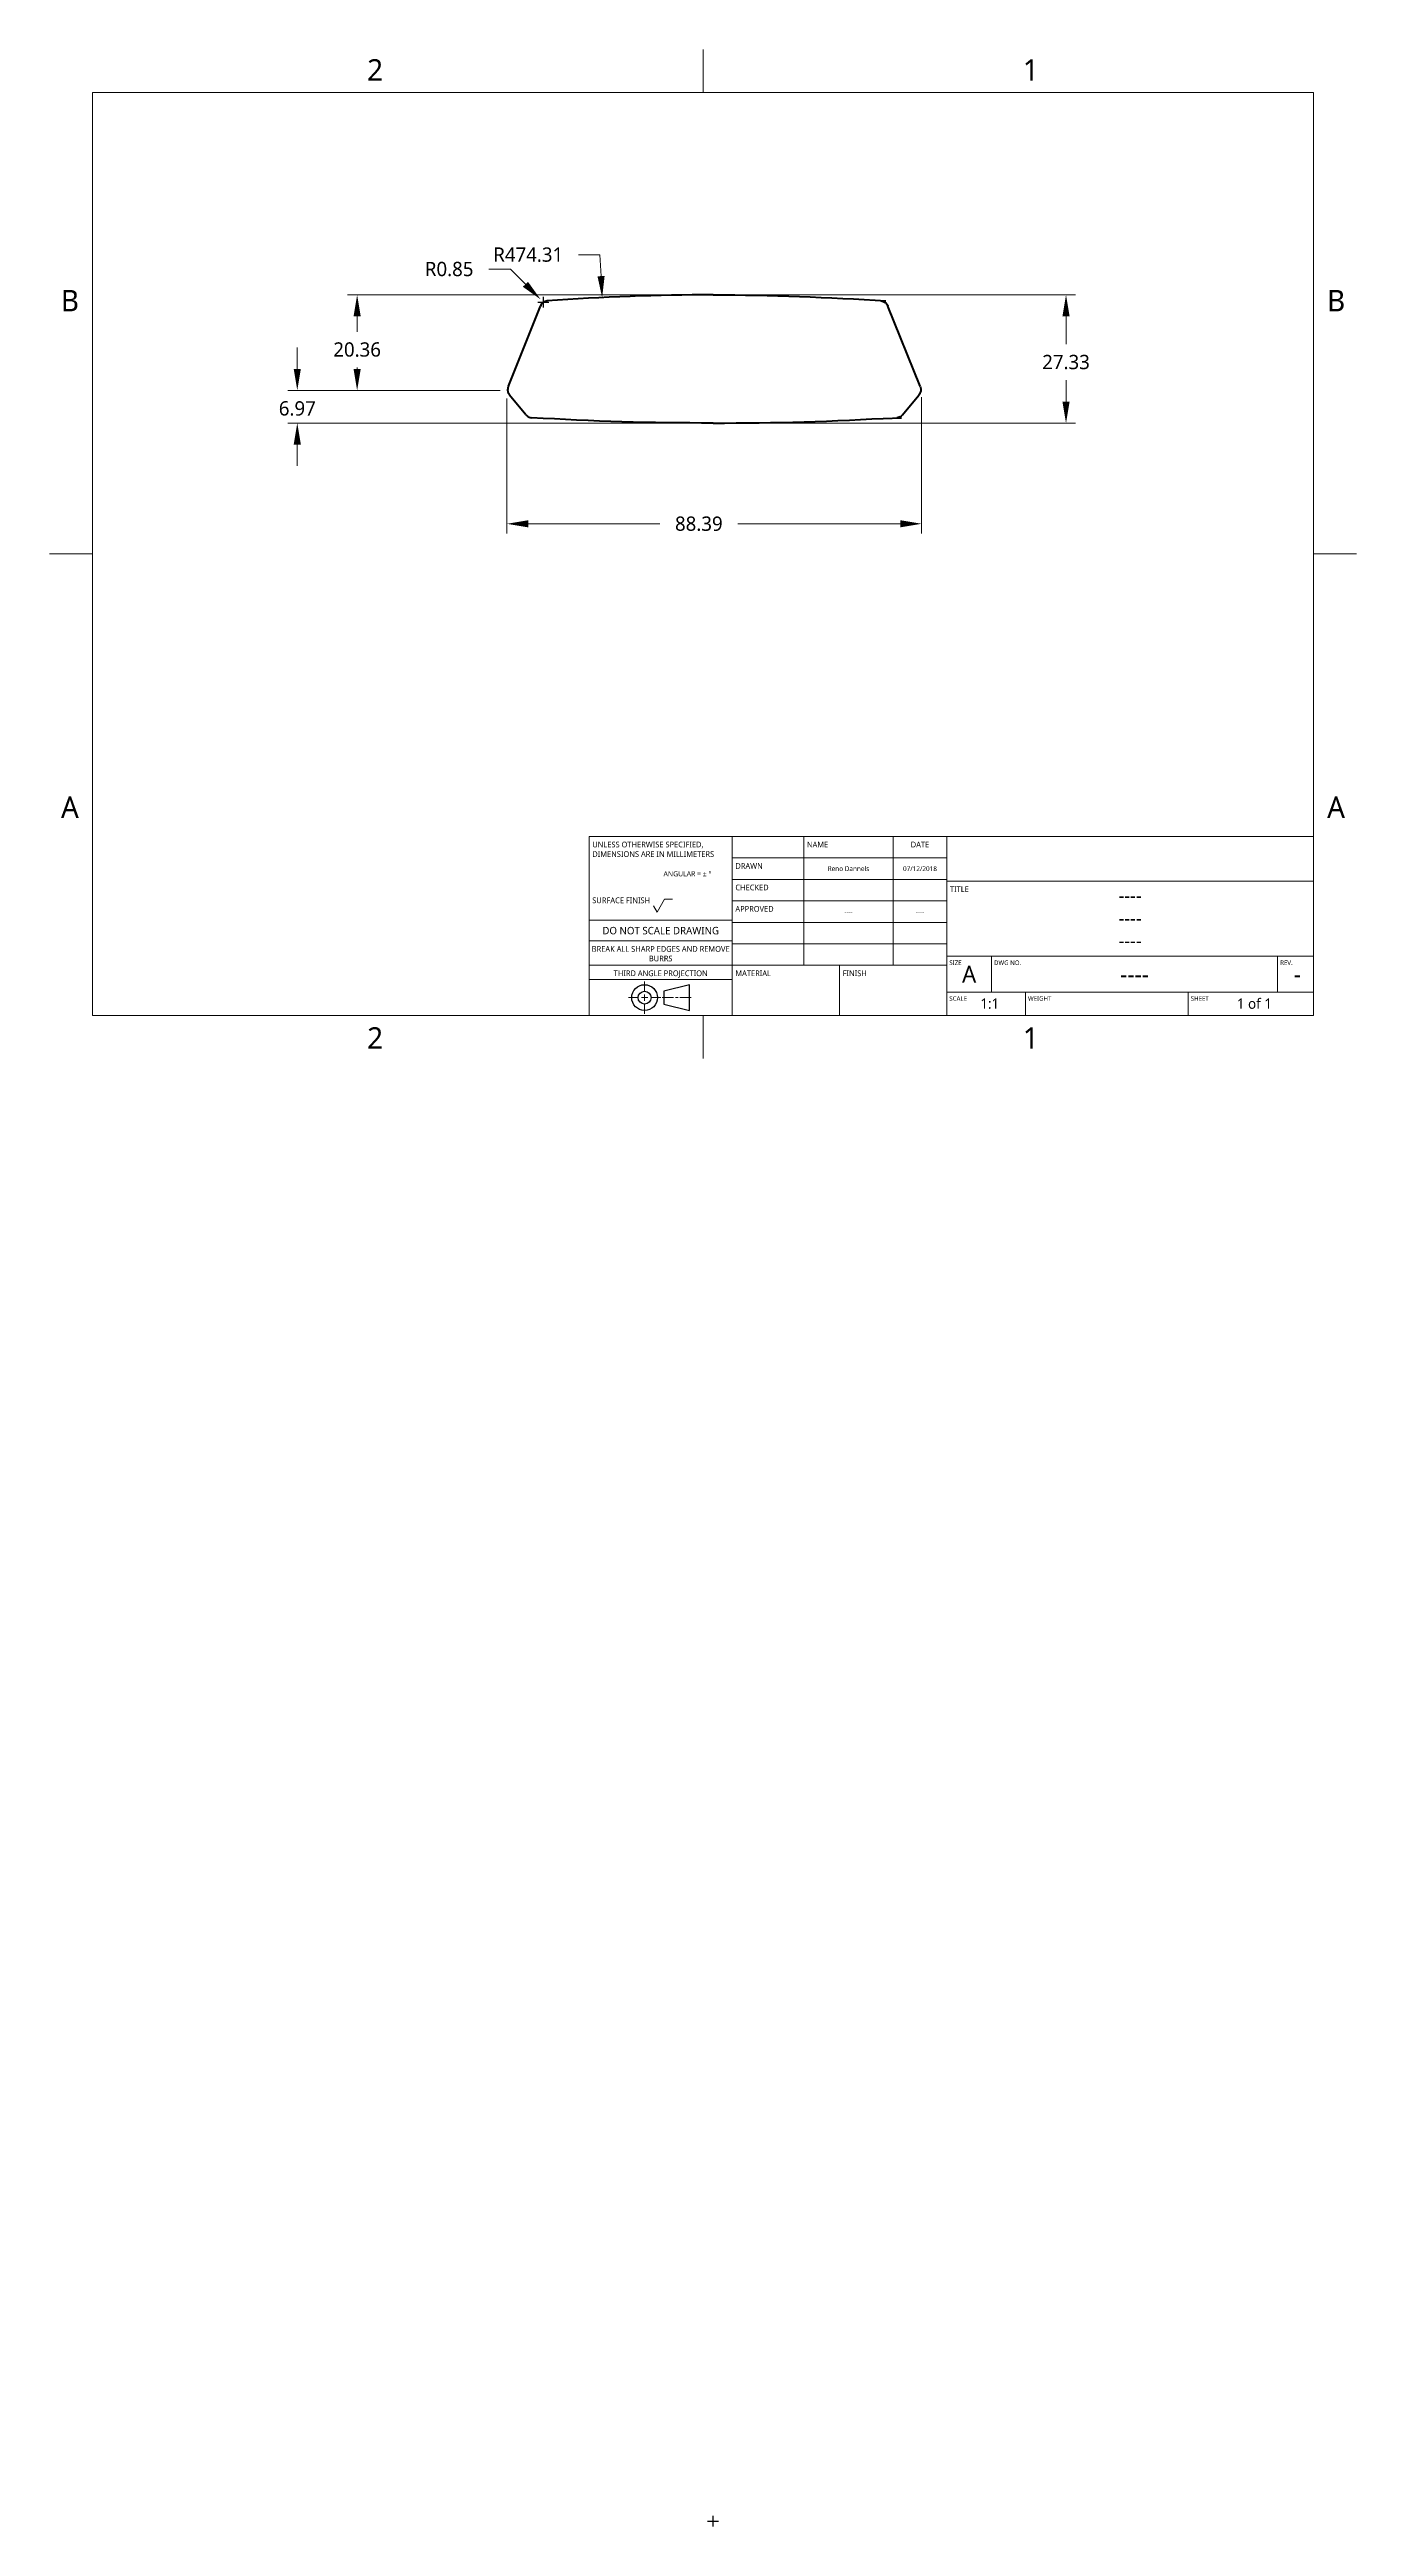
# Model space of a CAD drawing. Header units: millimetres. Extents: x 0 to 11, y -12.3 to 8.5.
import ezdxf

# ---------------------------------------------------------------- set-up
doc = ezdxf.new("R2010")
doc.units = ezdxf.units.MM
doc.header["$LTSCALE"] = 0.5
doc.header["$MEASUREMENT"] = 0
for name, color, linetype, lineweight in [('BORDER_FRAME', 7, 'Continuous', 15), ('BORDER_ZONES', 7, 'Continuous', 15), ('TITLE_BLOCK', 7, 'Continuous', 15), ('Visible', 7, 'Continuous', 40)]:
    doc.layers.add(name, color=color, linetype=linetype, lineweight=lineweight)
doc.styles.add('Onshape-Standard', font='NotoSans-Regular.ttf', dxfattribs={"height": 0.12})
doc.styles.add('Onshape-Standard-Dimension', font='')
doc.styles.add('Onshape-Standard-Fields', font='')
doc.styles.get('Onshape-Standard-Dimension').set_extended_font_data('Noto Sans')
doc.styles.get('Onshape-Standard-Fields').set_extended_font_data('Noto Sans')
doc.dimstyles.new('Onshape-Standard', dxfattribs={"dimtxt": 0.12, "dimasz": 0.18, "dimexe": 0.08, "dimexo": 0.0625, "dimgap": 0.09, "dimtad": 0, "dimtih": 1, "dimtoh": 1, "dimlfac": 25.4, "dimzin": 11, "dimdsep": 46, "dimtxsty": 'Onshape-Standard-Dimension', "dimcen": 0.09, "dimclrd": 7, "dimclre": 7, "dimclrt": 7, "dimadec": 1, "dimazin": 0, "dimtfac": 1, "dimtofl": 0, "dimtmove": 0, "dimatfit": 3, "dimfxl": 1, "dimtolj": 1, "dimtzin": 11, "dimlwd": 13, "dimlwe": 13, "dimarcsym": 1})

# ---------------------------------------------------------------- blocks, each defined once
blk = doc.blocks.new('*D4')
at = {"color": 7, "lineweight": 13}
for p, q in [((5.647, 6.424), (8.625, 6.424)), ((8.545, 6.244), (8.545, 6.009)), ((8.545, 5.528), (8.545, 5.709)), ((5.695, 5.348), (8.625, 5.348))]:
    blk.add_line(p, q, dxfattribs=at)
at = {"color": 7}
for points in [[(8.575, 6.244), (8.515, 6.244), (8.545, 6.424)], [(8.515, 5.528), (8.575, 5.528), (8.545, 5.348)]]:
    blk.add_solid(points, dxfattribs=at)
at = {"layer": 'Defpoints', "color": 0}
for p in [(5.585, 6.424), (5.633, 5.348), (8.545, 5.348)]:
    blk.add_point(p, dxfattribs=at)
at = {"color": 7, "insert": (8.545, 5.859), "char_height": 0.12, "attachment_point": 5, "style": 'Onshape-Standard-Dimension'}
blk.add_mtext('\\A1;27.33', dxfattribs=at)
blk = doc.blocks.new('*D5')
at = {"color": 7, "lineweight": 13}
for p, q in [((3.855, 5.555), (3.855, 4.423)), ((7.334, 5.564), (7.334, 4.423)), ((4.035, 4.503), (5.138, 4.503)), ((7.154, 4.503), (5.792, 4.503))]:
    blk.add_line(p, q, dxfattribs=at)
at = {"color": 7}
for points in [[(4.035, 4.533), (4.035, 4.473), (3.855, 4.503)], [(7.154, 4.473), (7.154, 4.533), (7.334, 4.503)]]:
    blk.add_solid(points, dxfattribs=at)
at = {"layer": 'Defpoints', "color": 0}
for p in [(3.855, 5.617), (7.334, 5.627), (7.334, 4.503)]:
    blk.add_point(p, dxfattribs=at)
at = {"color": 7, "insert": (5.465, 4.503), "char_height": 0.12, "attachment_point": 5, "style": 'Onshape-Standard-Dimension'}
blk.add_mtext('\\A1;88.39', dxfattribs=at)
blk = doc.blocks.new('*D6')
at = {"color": 7, "lineweight": 13}
for p, q in [((2.097, 5.802), (2.097, 5.982)), ((3.799, 5.622), (2.017, 5.622)), ((5.57, 5.348), (2.017, 5.348)), ((2.097, 5.168), (2.097, 4.988))]:
    blk.add_line(p, q, dxfattribs=at)
at = {"color": 7}
for points in [[(2.067, 5.802), (2.127, 5.802), (2.097, 5.622)], [(2.127, 5.168), (2.067, 5.168), (2.097, 5.348)]]:
    blk.add_solid(points, dxfattribs=at)
at = {"layer": 'Defpoints', "color": 0}
for p in [(2.097, 5.622), (3.861, 5.622), (5.633, 5.348)]:
    blk.add_point(p, dxfattribs=at)
at = {"color": 7, "insert": (2.097, 5.47), "char_height": 0.12, "attachment_point": 5, "style": 'Onshape-Standard-Dimension'}
blk.add_mtext('\\A1;6.97', dxfattribs=at)
blk = doc.blocks.new('*D7')
at = {"color": 7, "lineweight": 13}
for p, q in [((5.522, 6.424), (2.519, 6.424)), ((2.599, 6.244), (2.599, 6.114)), ((3.799, 5.622), (2.519, 5.622)), ((2.599, 5.802), (2.599, 5.814))]:
    blk.add_line(p, q, dxfattribs=at)
at = {"color": 7}
for points in [[(2.629, 6.244), (2.569, 6.244), (2.599, 6.424)], [(2.569, 5.802), (2.629, 5.802), (2.599, 5.622)]]:
    blk.add_solid(points, dxfattribs=at)
at = {"layer": 'Defpoints', "color": 0}
for p in [(2.599, 6.424), (5.585, 6.424), (3.861, 5.622)]:
    blk.add_point(p, dxfattribs=at)
at = {"color": 7, "insert": (2.599, 5.964), "char_height": 0.12, "attachment_point": 5, "style": 'Onshape-Standard-Dimension'}
blk.add_mtext('\\A1;20.36', dxfattribs=at)
blk = doc.blocks.new('*D8')
at = {"color": 7, "lineweight": 13}
for p, q in [((4.456, 6.76), (4.636, 6.76)), ((4.636, 6.76), (4.645, 6.58))]:
    blk.add_line(p, q, dxfattribs=at)
at = {"color": 7}
for p, q in [((5.539, -12.25), (5.629, -12.25)), ((5.584, -12.295), (5.584, -12.205))]:
    blk.add_line(p, q, dxfattribs=at)
blk.add_solid([(4.615, 6.579), (4.675, 6.582), (4.654, 6.401)], dxfattribs=at)
at = {"layer": 'Defpoints', "color": 0}
for p in [(4.654, 6.401), (5.584, -12.25)]:
    blk.add_point(p, dxfattribs=at)
at = {"color": 7, "insert": (4.034, 6.76), "char_height": 0.12, "attachment_point": 5, "style": 'Onshape-Standard-Dimension'}
blk.add_mtext('\\A1;R474.31', dxfattribs=at)
blk = doc.blocks.new('*D9')
at = {"color": 7, "lineweight": 13}
for p, q in [((3.704, 6.639), (3.884, 6.639)), ((3.884, 6.639), (4.011, 6.512))]:
    blk.add_line(p, q, dxfattribs=at)
at = {"color": 7}
for p, q in [((4.116, 6.361), (4.206, 6.361)), ((4.161, 6.316), (4.161, 6.406))]:
    blk.add_line(p, q, dxfattribs=at)
blk.add_solid([(3.989, 6.491), (4.032, 6.533), (4.138, 6.385)], dxfattribs=at)
at = {"layer": 'Defpoints', "color": 0}
for p in [(4.138, 6.385), (4.161, 6.361)]:
    blk.add_point(p, dxfattribs=at)
at = {"color": 7, "insert": (3.371, 6.639), "char_height": 0.12, "attachment_point": 5, "style": 'Onshape-Standard-Dimension'}
blk.add_mtext('\\A1;R0.85', dxfattribs=at)

msp = doc.modelspace()

# ---------------------------------------------------------------- linework, layer by layer
for p, q in [((4.15866, 6.35913), (4.15866, 6.35913)), ((4.15866, 6.35913), (4.15866, 6.35913)), ((4.17662, 6.36868), (4.17662, 6.36868)), ((4.17662, 6.36868), (4.17662, 6.36868)), ((4.19296, 6.37186), (4.19296, 6.37186)), ((4.19296, 6.37186), (4.19296, 6.37186))]:
    msp.add_line(p, q)
msp.add_spline([(4.15866, 6.35913), (4.17662, 6.36868), (4.19296, 6.37186)], degree=3)
at = {"layer": 'BORDER_FRAME'}
for p, q in [((0.38, 0.38), (0.38, 8.12)), ((0.38, 8.12), (10.62, 8.12)), ((10.62, 8.12), (10.62, 0.38)), ((10.62, 0.38), (0.38, 0.38))]:
    msp.add_line(p, q, dxfattribs=at)
at = {"layer": 'BORDER_ZONES'}
for p, q in [((5.5, 8.12), (5.5, 8.481)), ((0.38, 4.25), (0.019, 4.25)), ((10.62, 4.25), (10.981, 4.25)), ((5.5, 0.38), (5.5, 0.019))]:
    msp.add_line(p, q, dxfattribs=at)
at = {"layer": 'TITLE_BLOCK'}
for p, q in [((4.545, 0.38), (4.545, 1.88)), ((4.545, 1.88), (5.745, 1.88)), ((5.745, 0.38), (5.745, 1.88)), ((5.745, 1.88), (7.545, 1.88)), ((6.345, 0.8), (6.345, 1.88)), ((7.095, 0.8), (7.095, 1.88)), ((7.545, 0.38), (7.545, 1.88)), ((7.545, 1.88), (10.62, 1.88)), ((5.745, 1.7), (7.545, 1.7)), ((5.745, 1.52), (7.545, 1.52)), ((7.545, 1.505), (10.62, 1.505)), ((5.085, 1.298), (5.115, 1.24604)), ((5.115, 1.24604), (5.178, 1.35516)), ((5.178, 1.35516), (5.244, 1.35516)), ((5.745, 1.34), (7.545, 1.34)), ((4.545, 1.178), (5.745, 1.178)), ((5.745, 1.16), (7.545, 1.16)), ((4.545, 1.004), (5.745, 1.004)), ((5.745, 0.98), (7.545, 0.98)), ((7.545, 0.875), (10.62, 0.875)), ((7.92, 0.575), (7.92, 0.875)), ((10.32, 0.575), (10.32, 0.875)), ((4.545, 0.8), (5.745, 0.8)), ((4.545, 0.68), (5.745, 0.68)), ((5.745, 0.8), (7.545, 0.8)), ((6.645, 0.38), (6.645, 0.8)), ((7.545, 0.575), (10.62, 0.575)), ((8.205, 0.38), (8.205, 0.575)), ((9.57, 0.38), (9.57, 0.575)), ((4.545, 0.38), (5.745, 0.38))]:
    msp.add_line(p, q, dxfattribs=at)
at = {"layer": 'TITLE_BLOCK', "lineweight": 15}
for p, q in [((5.01, 0.5828), (5.01, 0.6638)), ((4.956, 0.5288), (4.875, 0.5288)), ((5.037, 0.5288), (4.983, 0.5288)), ((5.01, 0.5558), (5.01, 0.5018)), ((5.01, 0.4748), (5.01, 0.3938)), ((5.064, 0.5288), (5.145, 0.5288)), ((5.253, 0.5288), (5.1585, 0.5288)), ((5.2908, 0.5288), (5.2692, 0.5288)), ((5.307, 0.5288), (5.4015, 0.5288))]:
    msp.add_line(p, q, dxfattribs=at)
at = {"layer": 'TITLE_BLOCK', "lineweight": 30}
for p, q in [((5.388, 0.6368), (5.172, 0.5828)), ((5.388, 0.4208), (5.388, 0.6368)), ((5.172, 0.5828), (5.172, 0.4748)), ((5.172, 0.4748), (5.388, 0.4208))]:
    msp.add_line(p, q, dxfattribs=at)
for radius in [0.108, 0.054]:
    msp.add_circle((5.01, 0.5288), radius, dxfattribs=at)
at = {"layer": 'Visible'}
for p, q in [((3.86732, 5.65652), (4.13665, 6.3289)), ((7.32019, 5.65652), (7.05086, 6.3289)), ((3.86161, 5.61745), (3.86163, 5.61729)), ((7.3259, 5.61745), (7.32588, 5.61729)), ((3.87822, 5.58153), (3.87822, 5.58153)), ((4.01475, 5.41769), (3.87822, 5.58153)), ((7.17276, 5.41769), (7.30929, 5.58153)), ((7.30929, 5.58153), (7.30929, 5.58153))]:
    msp.add_line(p, q, dxfattribs=at)
at = {"layer": 'Visible', "flags": 128}
for points in [[(4.15866, 6.35913), (4.15152, 6.35258), (4.14571, 6.34546), (4.14077, 6.33753), (4.13665, 6.3289)], [(4.17662, 6.36868), (4.17001, 6.36606), (4.16415, 6.36292), (4.15866, 6.35913)], [(4.19296, 6.37186), (4.18454, 6.37074), (4.17662, 6.36868)], [(6.99455, 6.37186), (7.00297, 6.37074), (7.01089, 6.36868)], [(7.01089, 6.36868), (7.01751, 6.36606), (7.02337, 6.36291), (7.02885, 6.35913)], [(7.02885, 6.35913), (7.03596, 6.35261), (7.04175, 6.34553), (7.04672, 6.33757), (7.05086, 6.3289)], [(3.86164, 5.63619), (3.86097, 5.62672), (3.86161, 5.61745)], [(3.86163, 5.61729), (3.86376, 5.60773), (3.86744, 5.59819), (3.87038, 5.59264), (3.87398, 5.58706), (3.87822, 5.58153)], [(3.86732, 5.65652), (3.86376, 5.6463), (3.86164, 5.63619)], [(7.32588, 5.61729), (7.32464, 5.61094), (7.32271, 5.60455), (7.32009, 5.59822), (7.31542, 5.58987), (7.30929, 5.58153)], [(7.32019, 5.65652), (7.32375, 5.6463), (7.32587, 5.63619)], [(7.32587, 5.63619), (7.32654, 5.62672), (7.3259, 5.61745)], [(4.01475, 5.41769), (4.02026, 5.41171), (4.02661, 5.40618), (4.03392, 5.40129), (4.04206, 5.39736)], [(7.17276, 5.41769), (7.16725, 5.41171), (7.1609, 5.40618), (7.15359, 5.40129), (7.14545, 5.39736)], [(4.04206, 5.39736), (4.05151, 5.3945), (4.06139, 5.39314)], [(5.58451, 5.34778), (5.48822, 5.34795), (5.39091, 5.34848), (5.29588, 5.34933), (5.19778, 5.35057), (5.10276, 5.35213), (5.00714, 5.35405), (4.91472, 5.35625), (4.81901, 5.35889), (4.72764, 5.36175), (4.63308, 5.36507), (4.53699, 5.36882), (4.43941, 5.37302), (4.34767, 5.37734), (4.25417, 5.38211), (4.15874, 5.38737), (4.06139, 5.39314)], [(5.58451, 5.34778), (5.68076, 5.34795), (5.77803, 5.34848), (5.87301, 5.34933), (5.97107, 5.35057), (6.06616, 5.35213), (6.16184, 5.35405), (6.25424, 5.35625), (6.34993, 5.35889), (6.44131, 5.36175), (6.53588, 5.36507), (6.63197, 5.36882), (6.72955, 5.37302), (6.82131, 5.37734), (6.91482, 5.38211), (7.01027, 5.38737), (7.16539, 5.39314)], [(7.14545, 5.39736), (7.136, 5.3945), (7.12612, 5.39314)]]:
    msp.add_lwpolyline(points, dxfattribs=at)
at = {"layer": 'Visible'}
msp.add_arc((5.58419, -12.25), 18.67376, 89.999005, 94.27259, dxfattribs=at)
at = {"layer": 'Visible', "extrusion": (0, 0, -1)}
msp.add_arc((-5.5233, -15.54621), 21.97006, 90.159646, 93.942389, dxfattribs=at)

# ---------------------------------------------------------------- texts
at = {"layer": 'BORDER_ZONES', "char_height": 0.18, "attachment_point": 5, "style": 'Onshape-Standard'}
for s, insert in [('2', (2.75, 8.31)), ('1', (8.25, 8.31)), ('B', (0.19, 6.375)), ('B', (10.81, 6.375)), ('A', (0.19, 2.125)), ('A', (10.81, 2.125)), ('2', (2.75, 0.19)), ('1', (8.25, 0.19))]:
    msp.add_mtext(s, dxfattribs=dict(at, insert=insert))
at = {"layer": 'TITLE_BLOCK'}
for s, insert, char_height, width, attachment_point, style in [('UNLESS OTHERWISE SPECIFIED, DIMENSIONS ARE IN MILLIMETERS', (4.5714, 1.8368), 0.048, 1.2, 1, 'Onshape-Standard'), ('NAME', (6.3714, 1.8368), 0.048, 0.75, 1, 'Onshape-Standard'), ('DATE', (7.32, 1.8368), 0.048, 0.45, 2, 'Onshape-Standard'), ('^JANGULAR = ± °^J', (5.16876, 1.66112), 0.0432, 0.6, 1, 'Onshape-Standard'), ('CHECKED', (5.7714, 1.4768), 0.048, 0.6, 1, 'Onshape-Standard'), ('DRAWN', (5.7714, 1.6568), 0.048, 0.6, 1, 'Onshape-Standard'), ('Reno Dannels', (6.72, 1.61), 0.04032, 0.75, 5, 'Onshape-Standard-Fields'), ('07/12/2018', (7.32, 1.61), 0.04032, 0.45, 5, 'Onshape-Standard-Fields'), ('TITLE', (7.5714, 1.4618), 0.048, 0.375, 1, 'Onshape-Standard'), ('SURFACE FINISH', (4.5714, 1.3688), 0.048, 0.6, 1, 'Onshape-Standard'), ('APPROVED', (5.7714, 1.2968), 0.048, 0.6, 1, 'Onshape-Standard'), ('----', (6.72, 1.25), 0.04032, 0.75, 5, 'Onshape-Standard-Fields'), ('----', (7.32, 1.25), 0.04032, 0.45, 5, 'Onshape-Standard-Fields'), ('----', (9.0825, 1.385), 0.1152, 2.775, 5, 'Onshape-Standard-Fields'), ('DO NOT SCALE DRAWING', (5.145, 1.12184), 0.0624, 1.2, 2, 'Onshape-Standard'), ('----', (9.0825, 1.196), 0.1152, 2.775, 5, 'Onshape-Standard-Fields'), ('BREAK ALL SHARP EDGES AND REMOVE BURRS', (5.145, 0.9608), 0.048, 1.2, 2, 'Onshape-Standard'), ('SIZE', (7.56612, 0.84044), 0.0384, 0.375, 1, 'Onshape-Standard'), ('DWG NO.', (7.94112, 0.84044), 0.0384, 2.4, 1, 'Onshape-Standard'), ('----', (9.0825, 1.007), 0.1152, 2.775, 5, 'Onshape-Standard-Fields'), ('REV.', (10.34112, 0.84044), 0.0384, 0.3, 1, 'Onshape-Standard'), ('THIRD ANGLE PROJECTION', (5.145, 0.7568), 0.048, 1.2, 2, 'Onshape-Standard'), ('MATERIAL', (5.7714, 0.7568), 0.048, 0.9, 1, 'Onshape-Standard'), ('FINISH', (6.6714, 0.7568), 0.048, 0.9, 1, 'Onshape-Standard'), ('A', (7.7325, 0.725), 0.144, 0.375, 5, 'Onshape-Standard-Fields'), ('----', (9.12, 0.725), 0.144, 2.4, 5, 'Onshape-Standard-Fields'), ('-', (10.485, 0.725), 0.144, 0.27, 5, 'Onshape-Standard-Fields'), ('SCALE', (7.56612, 0.54044), 0.0384, 0.66, 1, 'Onshape-Standard'), ('1:1', (7.905, 0.4775), 0.0864, 0.6, 5, 'Onshape-Standard-Fields'), ('WEIGHT', (8.22612, 0.54044), 0.0384, 1.365, 1, 'Onshape-Standard'), ('SHEET', (9.59112, 0.54044), 0.0384, 1.05, 1, 'Onshape-Standard'), ('1 of 1', (10.125, 0.4775), 0.0864, 0.99, 5, 'Onshape-Standard-Fields')]:
    msp.add_mtext(s, dxfattribs=dict(at, insert=insert, char_height=char_height, width=width, attachment_point=attachment_point, style=style))

# ---------------------------------------------------------------- dimensions: what is measured, and where the dimension line sits
for center, mpoint, picture, middle in [((4.16141, 6.36102), (4.13784, 6.38464), '*D9', (3.37069, 6.63946)), ((5.58419, -12.25), (4.65376, 6.40057), '*D8', (4.03431, 6.76012))]:
    dim = msp.add_radius_dim(center=center, mpoint=mpoint, dimstyle='Onshape-Standard', override={"dimarcsym": 0})
    dim.commit()
    dim.dimension.update_dxf_attribs({"geometry": picture, "text_midpoint": middle, "dimtype": 164})
for base, p1, p2, picture, middle in [((2.59925, 6.42376), (3.86129, 5.62208), (5.58451, 6.42376), '*D7', (2.59925, 5.96401)), ((8.54543, 5.34787), (5.58452, 6.42376), (5.63264, 5.34787), '*D4', (8.54543, 5.85912)), ((2.09666, 5.622084), (5.632636, 5.347866), (3.861289, 5.622084), '*D6', (2.09666, 5.470492))]:
    dim = msp.add_linear_dim(base=base, p1=p1, p2=p2, angle=90, dimstyle='Onshape-Standard', override={"dimlfac": 25.4, "dimarcsym": 0})
    dim.commit()
    dim.dimension.update_dxf_attribs({"geometry": picture, "text_midpoint": middle, "dimtype": 160})
dim = msp.add_linear_dim(base=(7.33446, 4.50344), p1=(3.85453, 5.61745), p2=(7.33446, 5.62672), dimstyle='Onshape-Standard', override={"dimlfac": 25.4, "dimarcsym": 0})
dim.commit()
dim.dimension.update_dxf_attribs({"geometry": '*D5', "text_midpoint": (5.46492, 4.50344), "dimtype": 160})

doc.saveas('drawing.dxf')
